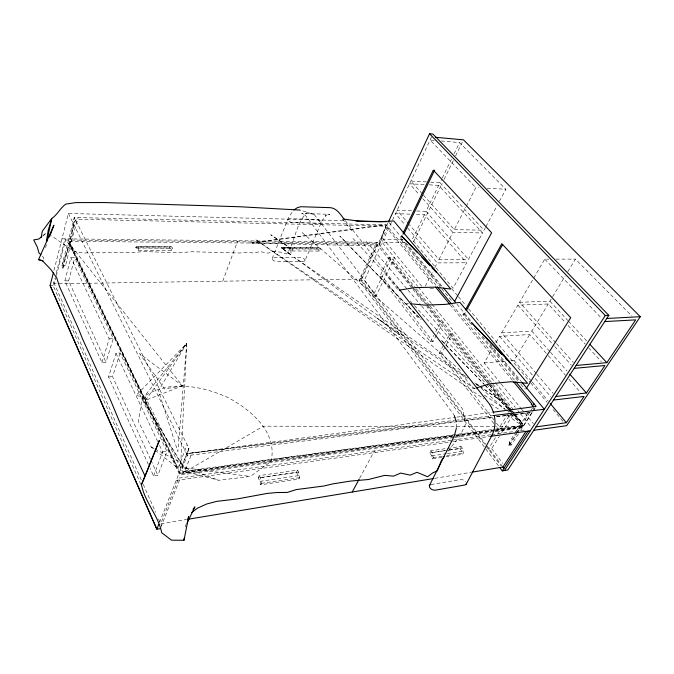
<?xml version="1.0" encoding="UTF-8"?>
<svg xmlns="http://www.w3.org/2000/svg" width="674" height="674" viewBox="0 0 674 674"><rect width="100%" height="100%" fill="white"/><g stroke="black" fill="none" stroke-linecap="round" stroke-linejoin="round"><path stroke-width="0.51" stroke-dasharray="3.37 2.53" d="M455.717 434.519L184.668 471.151L183.817 471.96L184.507 471.867L185.999 468.101L186.075 464.799M456.416 427.316L456.121 421.991M451.925 436.322L180.278 473.283L186.749 343.386L135.98 395.554L143.773 396.759L68.95 243.171L69.708 242.042L177.978 468.219L187.128 444.815M533.69 409.228L533.665 407.45M453.459 437.552L179.832 475.086L70.281 245.631L69.262 241.309L74.292 221.813L75.994 219.985L78.715 219.227L385.393 226.178L434.174 285.38M184.668 471.151L184.507 471.867L184.12 471.227L218.797 480.267L250.307 476.476L271.074 461.454C277.764 432.329 251.284 410.213 228.469 397.786C202.537 386.034 170.134 379.647 144.691 395.941L145.407 400.415L180.278 473.283M436.027 285.212L386.194 224.88L74.309 217.5L61.873 265.8L62.952 268.159A3.951 2.224 13.9 0 1 65.589 265.783L71.326 241.334L78.125 217.592M54.004 270.325L68.386 213.473L343.352 220.609M62.825 267.249L68.942 243.078M140.824 484.429L53.094 285.523L54.872 278.531M56.169 273.442L64.999 238.849L65.546 240.003L56.439 275.632M56.178 276.652L54.358 283.779L360.919 279.078L377.625 243.221L376.867 242.269L359.074 280.527L498.507 465.869M62.952 268.159L75.463 219.817M64.839 280.898L70.913 257.746L74.738 257.746L113.257 338.634L105.978 362.267L101.976 362.519L64.839 280.898L68.622 280.847L105.978 362.267M68.622 280.847L74.738 257.746M516.292 433.382L521.87 425.479A3.859 2.064 32.6 0 0 522.443 424.89L522.519 424.3M135.811 247.762L136.224 246.414L169.806 246.642L171.769 246.92L172.544 248.243L171.828 250.408L138.17 250.256L136.948 248.032L135.811 247.762L169.376 247.965L170.564 248.226L171.828 250.408M101.976 362.519L109.205 338.837L70.913 257.746M138.17 250.256L138.844 248.049L138.103 246.692L136.224 246.414M148.398 464.546L108.548 376.96L115.987 353.21L120.082 352.965L166.933 451.386L157.885 475.389L153.596 475.97L150.133 468.354M150.479 459.255L112.583 376.665L120.082 352.965M185.19 526.958L186.142 524.035M169.376 247.965L169.806 246.642M69.708 242.042L68.95 243.171L182.435 385.814L145.407 400.415L68.95 243.171L69.751 242.724L69.481 243.474L71.326 241.334L74.309 217.5L188.905 448.404L187.22 455.632L182.165 468.464L186.058 467.941L191.146 455.144M386.194 224.88L379.31 244.864L378.316 246.044L252.261 243.061L386.194 224.88L378.316 246.044M222.74 281.193L237.374 241.772L236.692 240.728M153.596 475.97L162.586 451.909L158.154 442.515M45.436 247.611L46.54 244.696M305.044 260.981L304.429 259.119L300.747 257.695L273.947 257.695L272.119 258.681L273.459 260.644L276.626 261.63L304.69 261.293L322.037 220.777L325.812 215.613L325.348 216.068L328.289 214.281L327.64 214.585L329.94 214.34L301.682 213.372L304.589 214.509L303.949 214.163L306.08 216.202L453.981 414.813M159.561 522.384L188.905 448.404L182.148 465.498L182.165 468.464L182.3 465.22L180.556 461.623L180.742 462.44A6.496 4.069 70 0 0 184.861 467.866L185.999 467.95M451.235 440.248L178.72 478.119L160.707 523.782L186.588 519.494M160.918 527.119L179.587 479.939L178.72 478.119M272.119 258.681L288.632 217.365L293.308 210.448M186.058 467.941L250.307 476.476M289.011 248.681L289.508 247.459L317.125 247.644L319.4 247.897L320.293 249.102L319.451 251.065L291.783 250.947L290.359 248.925L289.011 248.681L316.612 248.849L317.993 249.085L319.451 251.065M291.783 250.947L292.609 248.942L291.732 247.712L289.508 247.459M316.612 248.849L317.125 247.644M258.193 477.942L259.254 475.633L297.512 470.098L298.683 472.112L299.66 477.63L298.986 479.003L260.686 484.791L260.046 481.354L258.193 477.942L296.417 472.356L297.512 470.098M260.686 484.791L261.335 483.376L260.383 477.714L259.254 475.633M388.207 222.361L361.087 280.494L500.723 465.591M387.761 226.784L379.31 244.864L414.106 288.278M436.407 335.239L432.961 341.634L430.374 341.794L379.74 276.567L388.763 257.704L394.526 257.704L376.058 296.012L364.263 280.435L431.512 136.948M440.998 287.916L400.331 238.849L402.589 234.139M424.409 214.61L412.21 239.607L453.096 288.236L466.652 262.793L424.409 214.61L414.097 214.281M416.726 210.996L426.01 211.316L438.681 185.35L482.542 232.96L468.438 259.439L438.968 259.482L409.278 224.594M430.619 182.157L439.987 182.679L441.807 178.955M442.262 178.02L451.361 159.376M454.091 153.782L459.55 142.593L505.829 189.259L499.527 201.096M413.575 241.722L442.211 183.227M444.065 179.453L453.299 160.589M455.607 155.871L462.541 141.717M425.302 286.138L432.927 271.277M434.831 267.561L437.215 262.919L466.652 262.793M438.968 259.482L452.861 232.395L482.542 232.96M423.457 195.14L454.293 229.607L465.768 207.221M466.248 206.286L475.819 187.633L478.919 187.802M290.545 247.695L290.317 248.142L281.353 247.83L291.261 255.092L290.502 247.611L282.077 248.335L281.328 247.821L290.536 247.636L290.317 248.142L270.754 234.737L290.283 248.142L290.511 247.703L282.086 248.344L291.261 255.092L281.622 248.015M454.293 229.607L483.999 230.238L485.449 227.509M485.937 226.599L497.1 205.646M430.374 341.794L433.82 335.391M435.783 331.726L440.703 322.568L443.298 322.442L436.895 334.321M359.604 478.321L374.373 450.931L375.393 452.49M493.789 423.483L439.178 353.134L443.703 344.869M444.208 343.951L449.743 333.857L452.347 333.706L445.8 345.619M439.178 353.134L441.765 352.949L445.295 346.537M471.598 324.834L462.954 314.404L464.976 310.731M462.954 314.404L464.26 314.345L465.776 311.59M441.841 457.444L432.481 458.851L431.781 455.835L429.709 452.869L430.922 450.788L446.508 448.53M500.521 383.169L484.109 362.932L492.896 347.885M495.997 342.577L499.619 336.385L529.756 334.515L547.625 354.895M536.192 373.43L501.675 332.88L517.885 305.145L548.232 303.991L565.242 322.442M555.839 342.847L519.553 302.289L533.21 278.918M533.741 278.017L544.769 259.145L548.855 259.145M432.481 458.851L433.23 457.579L432.186 452.591L430.922 450.788M449.432 449.988L459.811 448.471L461.05 446.424L462.33 448.176L463.392 453.054L462.625 454.301L445.994 456.812M510.943 360.725L514.043 360.464L529.756 334.515M501.675 332.88L531.828 331.086L548.232 303.991M519.553 302.289L549.917 301.194L552.09 297.613M552.629 296.72L565.098 276.121M567.811 271.647L575.402 259.102L632.018 316.165M508.28 413.288L498.288 429.279L496.359 426.794M508.836 412.404L510.504 409.733M495.474 437.637L488.279 449.095L491.658 448.589L499.409 436.272M497.682 434.107L509.3 415.588M501.625 432.75L513.259 414.274M518.441 433.862L511.28 444.992L508.592 445.396A3.8 2.106 33 0 0 509.19 442.296L515.762 432.026M516.309 431.166L527.843 413.145M508.592 445.396L515.745 434.241M524.684 420.298L530.135 411.797M530.674 410.946L532.856 407.543M509.662 444.84L516.806 433.694M517.362 432.843L522.308 425.126M495.078 431.849L521.128 427.864L523.336 425.943L532.064 412.37L510.151 414.99M520.64 430.433L536.116 406.363M532.645 411.511L534.971 408.099M69.203 243.103L69.279 242.337M145.407 400.415L186.749 343.386L177.869 451.622L158.441 390.693L186.749 343.386L144.691 395.941L183.193 472.887L271.639 459.398L455.026 435.514M448.008 451.285L460.317 435.236L465.49 424.35L462.625 409.118C412.353 344.886 364.373 278.817 314.177 214.484L299.947 210.061M515.222 414.417L522.409 423.668A3.859 2.064 32.6 0 1 522.527 424.62L522.443 424.89M143.773 396.759L142.096 398.25L138.44 421.528L151.145 446.98L154.397 449.558M42.664 236.026L46.337 232.951L43.33 235.378M68.95 243.171L71.326 241.334L61.873 265.8L65.589 265.783M475.296 388.249L473.35 388.839L461.134 373.228M430.939 484.564L460.511 479.534L463.299 479.964L465.742 481.733M434.781 478.329L470.89 472.339M261.335 483.376L299.66 477.63M433.23 457.579L442.591 456.172M446.752 455.548L463.392 453.054M260.046 481.354L298.329 475.667L298.986 479.003M431.781 455.835L446.331 453.669M447.376 453.518L461.917 451.353L462.625 454.301M429.709 452.869L445.278 450.594M260.383 477.714L298.683 472.112M432.186 452.591L447.78 450.308M448.817 450.156L462.33 448.176M447.544 448.379L461.05 446.424M452.271 440.105L490.697 434.764M491.742 434.62L526.015 429.86M176.057 480.427L452.288 441.706M453.324 441.563L490.731 436.314M454.503 437.409L490.916 432.422M250.256 243.044L383.641 224.821M68.386 213.473L186.572 453.669L455.784 417.257M456.829 417.113L492.306 412.311M523.336 425.943L183.817 471.96L184.103 471.261L183.193 472.887L263.433 426.17L495.457 426.634M456.087 435.758L491.506 430.939M495.668 430.374L522.754 426.684L513.167 414.695M454.242 436.575L180.025 473.999L69.464 242.733M455.287 436.432L493.865 431.166M494.901 431.031L522.013 427.324M521.246 425.665L523.959 425.319L456.761 434.376M456.071 435.37L494.623 430.349M495.66 430.214L522.754 426.684L496.502 426.634M492.45 417.341L187.22 455.632L186.572 453.669L454.63 420.382M496.62 416.818L532.064 412.37M455.675 420.256L493.216 415.588M162.586 451.909L166.933 451.386M186.572 453.669L456.913 421.351M457.958 421.225L492.408 417.113M496.578 416.608L509.106 415.117M484.109 362.932L506.814 361.062M108.548 376.96L112.583 376.665M109.205 338.837L113.257 338.634M281.437 247.889L289.955 247.746M376.058 296.012L372.865 296.097L391.291 257.704L415.664 288.042M430.138 288.775L434.309 288.674M51.131 285.557L53.094 285.523M359.074 280.527L364.263 280.435M379.74 276.567L382.251 276.534L432.961 341.634M555.999 259.128L575.402 259.102M138.103 246.692L171.769 246.92M291.732 247.712L319.4 247.897M136.948 248.032L172.544 248.243M290.359 248.925L320.293 249.102M65.546 240.003L377.625 243.221M69.262 241.309L376.884 244.249L412.353 288.615M61.974 238.815L378.914 242.295M404.847 242.573L382.124 242.328L417.619 286.324M400.331 238.849L401.603 238.866L440.956 286.273M403.01 239.481L383.582 239.228L421.899 286.475M409.977 214.147L395.545 213.683L404.956 224.804M411.57 210.819L397.129 210.313L408.604 223.802M424.123 184.558L409.573 183.766L419.346 194.752M429.321 184.845L438.681 185.35M487.201 188.248L505.829 189.259M426.457 181.921L410.845 181.036L422.758 194.356M434.14 140.361L430.079 140.007L475.819 187.633M441.259 140.984L459.55 142.593M408.57 303.595L406.523 303.401L417.543 317.496M314.177 214.484L306.897 212.714C295.692 223.785 295.372 241.039 286.897 253.938L280.687 252.143L273.349 251.486L268.109 253.138L259.937 251.571L254.199 253.079L246.246 252.27L239.599 253.02L192.663 251.747L177.329 252.742L143.318 251.512L135.659 252.379L109.87 252.337L101.285 252.944L92.54 252.295L83.618 253.129L73.331 250.913L51.435 235.774M185.443 468.034L218.797 480.267M151.145 446.98L153.925 448.429M154.843 448.918L180.742 462.44M467.343 378.316L377.204 318.162L399.64 334.81L294.319 257.342L467.798 377.743M476.097 384.155L478.717 385.907M479.593 386.488L500.597 400.508L479.88 386.135M474.875 388.671L255.606 239.615L483.865 398.949M484.454 395.175L505.332 409.371M506.208 409.961L508.811 411.738M476.434 383.733L479.02 385.528M490.756 403.76L499.367 409.775M507.118 415.184L521.87 425.479M398.385 333.916L399.025 334.38M155.214 450.198L177.978 468.219M302.121 232.496L461.479 371.408M474.951 382.899L478.127 385.924M481.295 388.418L505.087 409.421M510.631 414.257L522.527 424.62M42.327 256.255L43.675 257.611L43.953 261.124M419.666 318.052L339.797 236.094L421.199 319.712M441.655 340.606L484.151 384.222M484.884 384.972L507.598 408.284M511.996 412.791L522.257 423.323L512.796 412.876M441.74 340.8L484.277 384.492M485.01 385.25L507.741 408.604M508.474 409.354L510.673 411.612M513.613 414.628L522.409 423.668M544.769 259.145L601.848 318.566M549.917 301.194L567.702 320.411M568.418 321.178L586.911 341.162M439.987 182.679L483.999 230.238M568.072 325.525L585.083 343.976M588.621 347.826L601.376 361.668M352.982 238.486L398.848 288.565M410.196 300.958L411.772 302.634M414.451 305.6L485.769 383.371M486.476 384.146L509.241 408.992M509.493 409.379L512.088 412.092M556.539 343.63L573.288 362.351M517.885 305.145L554.028 345.737M554.719 346.512L571.409 365.249M422.834 198.67L452.861 232.395M531.828 331.086L549.79 351.449M550.481 352.232L567.061 371.037M426.01 211.316L468.438 259.439M548.316 355.678L565.503 375.283M568.94 379.201L580.626 392.529M519.721 420.197L522.047 422.96L521.255 421.991M366.201 241.418L407.349 289.348M408.006 290.106L421.031 305.271M421.713 306.063L488.953 384.407L426.752 306.628M489.568 385.081L510.892 409.969M511.583 410.769L514.321 413.962M514.928 414.611L520.496 421.157M536.866 374.23L553.118 393.313M499.619 336.385L532.62 375.376M535.316 378.561L550.81 396.86M407.644 227.981L437.215 262.919M514.043 360.464L531.483 381.214M532.157 382.006L548.257 401.156M451.664 288.624L457.756 295.878M458.43 296.686L465.869 305.549M468.573 308.776L530.126 382.141M530.8 382.95L547.035 402.294M553.118 409.556L563.944 422.455M389.151 222.589L401.241 237.13M405.942 242.783L442.22 286.425M456.997 304.201L471.775 321.978M489.914 343.791L521.491 381.77M464.26 314.345L470.983 322.442M482.416 336.216L520.067 381.568M441.664 288.716L453.004 302.39M474.26 328.036L518.146 380.987M520.808 384.197L524.793 389.008M452.119 304.682L515.13 380.962M450.215 304.842L513.04 381.071M501.178 383.978L520.876 408.259M521.533 409.076L524.161 412.311M524.819 413.12L533.353 423.643M418.276 287.141L431.47 303.502M432.135 304.319L494.809 382.006M495.466 382.832L515.265 407.366M517.902 410.635L519.881 413.095M520.547 413.912L530.455 426.195M416.305 288.843L429.498 305.263M430.13 306.047L513.167 409.413M414.763 289.095L427.897 305.482M428.554 306.299L490.925 384.113M491.582 384.93L511.937 410.323M512.594 411.14L514.565 413.6M388.763 257.704L411.772 286.442M412.429 287.259L426.238 304.505M426.895 305.322L440.703 322.568M449.743 333.857L488.945 382.807M489.594 383.624L509.847 408.916M413.01 289.432L424.14 303.351M489.602 385.225L509.889 410.601M510.547 411.418L512.51 413.878M345.273 220.575L398.595 288.413M342.367 218.915L351.651 230.761M388.173 277.334L398.342 290.3M441.765 352.949L493.865 419.835M496.435 423.137L500.934 428.917M509.19 442.296L511.28 444.992M491.658 448.589L502.863 463.383M360.194 278.118L485.769 444.385M486.401 445.219L502.248 466.197M459.811 448.471L461.917 451.353M181.71 464.799L142.096 398.25L180.767 462.196L181.323 464.049M296.417 472.356L298.329 475.667M115.987 353.21L157.708 441.58M150.909 460.199L157.885 475.389M53.836 282.6L141.565 480.587M143.267 484.421L155.601 512.265M158.584 518.988L161.516 525.602M321.346 222.327L319.628 223.229L292.364 222.58L289.121 221.544L287.722 219.589L289.559 218.679L316.763 219.395L319.914 220.415L321.346 222.327M182.435 385.814L164.549 388.974L139.695 353.656L182.435 385.814"/><path stroke-width="1.01" d="M466.433 483.165L466.13 484.362L464.908 484.994L435.286 490.166C432.725 490.453 429.127 488.684 429.321 485.769L454.36 435.859L456.391 428.066M145.533 475.271L159.376 440.417L141.464 484.589C144.691 502.13 158.264 515.147 161.709 532.78L171.533 540.177L183.977 540.262L184.162 538.214M46.413 241.519L48.208 230.365L51.763 218.469C57.442 214.795 60.096 208.131 65.732 204.129L75.69 202.604L104.023 202.545L240.163 206.766L299.947 210.061M41.19 237.265L42.31 231.249L51.763 218.469L46.75 241.578M183.977 540.262L188.712 516.495L187.751 519.351M160.311 528.635L156.815 529.225L50.095 285.574L53.49 272.355M49.488 236.928L53.903 225.284L38.536 259.6L42.572 260.872L51.039 269.71L56.793 278.008L59.48 286.543L78.235 328.103L82.708 339.317L110.115 399.16L121.05 425.37L145.146 476.24L141.464 484.589M158.794 524.338L156.874 529.216L50.146 285.574M388.654 221.409L429.549 133.738L432.876 134.05L608.807 315.348L507.851 469.963L502.29 470.899L499.771 467.545M492.163 434.865C495.112 429.094 495.516 422.32 494.396 416.018M403.044 233.204L433.315 170.118L491.624 232.741L454.664 301.345M403.861 234.164L434.604 170.202M186.959 523.302L194.904 506.84L193.034 509.325M466.13 484.362L491.91 435.37M352.224 492.02L359.116 479.239M465.481 309.813L501.818 243.693L570.701 317.673L526.015 388.923M466.282 310.672L502.644 244.62M429.321 485.769L430.189 484.8M532.797 405.403L533.901 403.684M471.926 472.171L502.88 467.04L525.931 431.453M502.29 470.899L528.138 431.074M504.455 470.536L605.303 315.525L608.807 315.348M535.982 426.886L566.371 422.699L584.063 396.447L553.506 400.044M555.823 396.489L586.405 392.976L604.923 365.51L574.189 368.366M576.085 365.468L606.836 362.679L635.692 319.872L604.738 321.574M435.64 137.319L463.459 139.83L640.3 316.704L566.649 425.673L533.757 430.29M444.427 456.332L441.419 460.612L437.241 470.915L432.683 472.904L427.636 476.745L416.995 472.314L410.205 475.145L400.676 473.064L393.608 476.13L384.652 475.389L368.383 479.517L350.632 481.076L332.956 483.856L324.186 485.962L296.139 489.61L287.25 492.45L276.879 492.517L267.056 493.435L237.256 498.945L216.826 501.355L206.657 504L197.305 508.28L191.702 512.493M41.83 236.591L38.814 239.017L33.7 239.927L37.255 247.029L38.974 252.86L40.988 254.898M293.797 209.993L297.478 207.617L300.882 206.724L330.386 207.668C337.185 208.35 340.758 215.057 344.625 219.749M476.274 387.954L489.914 383.801L510.631 381.745L527.531 383.338L459.879 302.39L445.32 304.395L424.991 305.12L410.626 303.78M188.661 519.149L433.744 478.506M399.379 290.14L414.931 287.613L434.991 287.166L450.788 289.045L393.742 220.946L379.521 221.78L359.916 221.274L343.395 219.058M490.731 436.314L530.328 430.77M493.351 412.176L536.133 406.388L515.804 381.77M493.216 415.588L544.331 409.244L522.156 382.579M606.769 318.473L640.3 316.704M355.948 220.937L386.379 221.721M38.536 259.6L43.052 260.872M433.887 268.96L401.687 236.102L417.577 252.716M509.14 361.491L471.598 322.661L501.903 354.532M429.549 133.738L605.303 315.525M421.907 257.249L429.852 265.556M432.017 267.822L436.348 272.355M505.508 358.324L507.674 360.607M509.114 362.123L510.555 363.64M589.758 344.237L606.836 362.679M569.825 374.171L586.405 392.976M550.27 403.549L566.371 422.699M443.568 288.034L455.658 302.584M437.367 286.829L451.445 303.873M435.514 287.006L449.55 304.033M513.706 381.88L531.752 403.777M531.171 403.987L533.404 406.692M399.244 289.239L488.979 403.414L491.649 407.719L493.713 413.128M502.88 467.04L503.916 468.405M454.268 415.487L456.02 421.233"/></g></svg>
